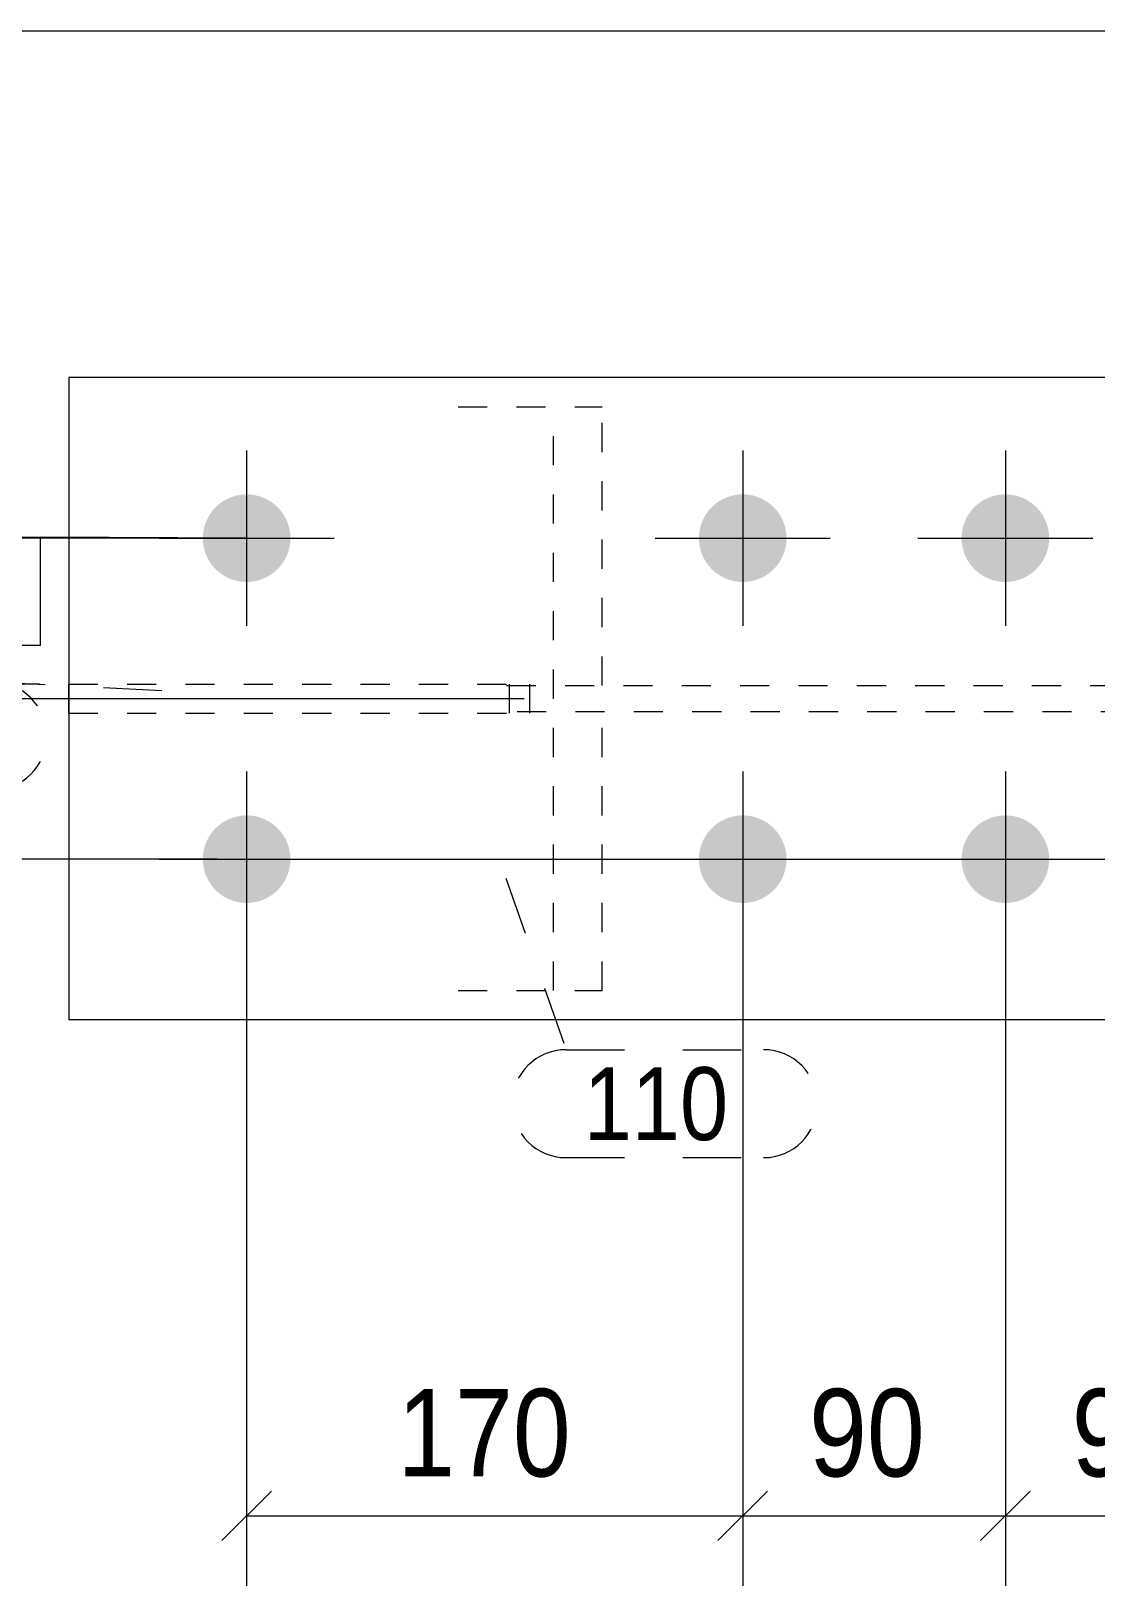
# Model space of a CAD drawing. Header units: millimetres. Extents: x 2 to 579, y 1 to 825.
# Drawn here: x 171 to 207.4, y 771.7 to 825 of the extents above; entities that cross this region are included whole.
import ezdxf

# ---------------------------------------------------------------- set-up
doc = ezdxf.new("R2010")
doc.units = ezdxf.units.MM
for name, pattern in [('XKITLINE00', [0]), ('XKITLINE01', [4, 1, -1, 1, -1]), ('XKITLINE02', [4, 2, -2]), ('XKITLINE03', [6, 3, -1, 1, -1])]:
    doc.linetypes.add(name, pattern=pattern)
for name, color, linetype, lineweight in [('Bolt', 3, 'Continuous', 0), ('BoltMark', 7, 'Continuous', 0), ('Dimensions', 7, 'Continuous', 0), ('DrawingSheet', 5, 'Continuous', 0), ('Part', 2, 'Continuous', 0), ('PartMark', 7, 'Continuous', 0)]:
    doc.layers.add(name, color=color, linetype=linetype, lineweight=lineweight)
doc.styles.add('ARIAL', font='ARIAL.TTF')
doc.styles.add('ARIAL_NARROW', font='ARIALN.TTF')

# ---------------------------------------------------------------- blocks, each defined once
blk = doc.blocks.new('*A88')
at = {"layer": 'Bolt'}
for points in [[(178.372, 809.125), (178.409, 809.124), (178.446, 809.122), (178.483, 809.118), (178.519, 809.114), (178.556, 809.109), (178.592, 809.104), (178.628, 809.097), (178.664, 809.089), (178.7, 809.081), (178.736, 809.071), (178.771, 809.061), (178.806, 809.05), (178.841, 809.038), (178.875, 809.025), (178.91, 809.012), (178.943, 808.997), (178.977, 808.982), (179.01, 808.966), (179.043, 808.949), (179.075, 808.931), (179.107, 808.912), (179.138, 808.893), (179.169, 808.873), (179.199, 808.852), (179.229, 808.831), (179.258, 808.808), (179.287, 808.785), (179.315, 808.762), (179.343, 808.737), (179.37, 808.712), (179.396, 808.686), (179.422, 808.66), (179.447, 808.633), (179.471, 808.605), (179.495, 808.577), (179.518, 808.549), (179.54, 808.519), (179.562, 808.489), (179.583, 808.459), (179.603, 808.428), (179.622, 808.397), (179.641, 808.365), (179.658, 808.333), (179.675, 808.3), (179.692, 808.267), (179.707, 808.234), (179.721, 808.2), (179.735, 808.166), (179.748, 808.131), (179.76, 808.096), (179.771, 808.061), (179.781, 808.026), (179.791, 807.99), (179.799, 807.954), (179.807, 807.918), (179.813, 807.882), (179.819, 807.846), (179.824, 807.809), (179.828, 807.773), (179.831, 807.736), (179.834, 807.699), (179.835, 807.663), (179.836, 807.626), (179.835, 807.589), (179.834, 807.552), (179.831, 807.515), (179.828, 807.479), (179.824, 807.442), (179.819, 807.406), (179.813, 807.369), (179.807, 807.333), (179.799, 807.297), (179.791, 807.261), (179.781, 807.226), (179.771, 807.19), (179.76, 807.155), (179.748, 807.12), (179.735, 807.086), (179.721, 807.052), (179.707, 807.018), (179.692, 806.984), (179.675, 806.951), (179.658, 806.919), (179.641, 806.886), (179.622, 806.855), (179.603, 806.823), (179.583, 806.792), (179.562, 806.762), (179.54, 806.732), (179.518, 806.703), (179.495, 806.674), (179.471, 806.646), (179.447, 806.618), (179.422, 806.591), (179.396, 806.565), (179.37, 806.539), (179.343, 806.514), (179.315, 806.49), (179.287, 806.466), (179.258, 806.443), (179.229, 806.421), (179.199, 806.399), (179.169, 806.379), (179.138, 806.358), (179.107, 806.339), (179.075, 806.321), (179.043, 806.303), (179.01, 806.286), (178.977, 806.27), (178.943, 806.254), (178.91, 806.24), (178.875, 806.226), (178.841, 806.213), (178.806, 806.201), (178.771, 806.19), (178.736, 806.18), (178.7, 806.171), (178.664, 806.162), (178.628, 806.155), (178.592, 806.148), (178.556, 806.142), (178.519, 806.137), (178.483, 806.133), (178.446, 806.13), (178.409, 806.128), (178.372, 806.126), (178.336, 806.126), (178.299, 806.126), (178.262, 806.128), (178.225, 806.13), (178.189, 806.133), (178.152, 806.137), (178.115, 806.142), (178.079, 806.148), (178.043, 806.155), (178.007, 806.162), (177.971, 806.171), (177.935, 806.18), (177.9, 806.19), (177.865, 806.201), (177.83, 806.213), (177.796, 806.226), (177.762, 806.24), (177.728, 806.254), (177.694, 806.27), (177.661, 806.286), (177.628, 806.303), (177.596, 806.321), (177.564, 806.339), (177.533, 806.358), (177.502, 806.379), (177.472, 806.399), (177.442, 806.421), (177.413, 806.443), (177.384, 806.466), (177.356, 806.49), (177.328, 806.514), (177.301, 806.539), (177.275, 806.565), (177.249, 806.591), (177.224, 806.618), (177.2, 806.646), (177.176, 806.674), (177.153, 806.703), (177.131, 806.732), (177.109, 806.762), (177.088, 806.792), (177.068, 806.823), (177.049, 806.855), (177.03, 806.886), (177.013, 806.919), (176.996, 806.951), (176.98, 806.984), (176.964, 807.018), (176.95, 807.052), (176.936, 807.086), (176.923, 807.12), (176.911, 807.155), (176.9, 807.19), (176.89, 807.226), (176.88, 807.261), (176.872, 807.297), (176.864, 807.333), (176.858, 807.369), (176.852, 807.406), (176.847, 807.442), (176.843, 807.479), (176.84, 807.515), (176.837, 807.552), (176.836, 807.589), (176.836, 807.626), (176.836, 807.663), (176.837, 807.699), (176.84, 807.736), (176.843, 807.773), (176.847, 807.809), (176.852, 807.846), (176.858, 807.882), (176.864, 807.918), (176.872, 807.954), (176.88, 807.99), (176.89, 808.026), (176.9, 808.061), (176.911, 808.096), (176.923, 808.131), (176.936, 808.166), (176.95, 808.2), (176.964, 808.234), (176.98, 808.267), (176.996, 808.3), (177.013, 808.333), (177.03, 808.365), (177.049, 808.397), (177.068, 808.428), (177.088, 808.459), (177.109, 808.489), (177.131, 808.519), (177.153, 808.549), (177.176, 808.577), (177.2, 808.605), (177.224, 808.633), (177.249, 808.66), (177.275, 808.686), (177.301, 808.712), (177.328, 808.737), (177.356, 808.762), (177.384, 808.785), (177.413, 808.808), (177.442, 808.831), (177.472, 808.852), (177.502, 808.873), (177.533, 808.893), (177.564, 808.912), (177.596, 808.931), (177.628, 808.949), (177.661, 808.966), (177.694, 808.982), (177.728, 808.997), (177.762, 809.012), (177.796, 809.025), (177.83, 809.038), (177.865, 809.05), (177.9, 809.061), (177.935, 809.071), (177.971, 809.081), (178.007, 809.089), (178.043, 809.097), (178.079, 809.104), (178.115, 809.109), (178.152, 809.114), (178.189, 809.118), (178.225, 809.122), (178.262, 809.124), (178.299, 809.125), (178.336, 809.126)], [(195.372, 809.125), (195.409, 809.124), (195.446, 809.122), (195.483, 809.118), (195.519, 809.114), (195.556, 809.109), (195.592, 809.104), (195.628, 809.097), (195.664, 809.089), (195.7, 809.081), (195.736, 809.071), (195.771, 809.061), (195.806, 809.05), (195.841, 809.038), (195.875, 809.025), (195.91, 809.012), (195.943, 808.997), (195.977, 808.982), (196.01, 808.966), (196.043, 808.949), (196.075, 808.931), (196.107, 808.912), (196.138, 808.893), (196.169, 808.873), (196.199, 808.852), (196.229, 808.831), (196.258, 808.808), (196.287, 808.785), (196.315, 808.762), (196.343, 808.737), (196.37, 808.712), (196.396, 808.686), (196.422, 808.66), (196.447, 808.633), (196.471, 808.605), (196.495, 808.577), (196.518, 808.549), (196.54, 808.519), (196.562, 808.489), (196.583, 808.459), (196.603, 808.428), (196.622, 808.397), (196.641, 808.365), (196.658, 808.333), (196.675, 808.3), (196.692, 808.267), (196.707, 808.234), (196.721, 808.2), (196.735, 808.166), (196.748, 808.131), (196.76, 808.096), (196.771, 808.061), (196.781, 808.026), (196.791, 807.99), (196.799, 807.954), (196.807, 807.918), (196.813, 807.882), (196.819, 807.846), (196.824, 807.809), (196.828, 807.773), (196.831, 807.736), (196.834, 807.699), (196.835, 807.663), (196.836, 807.626), (196.835, 807.589), (196.834, 807.552), (196.831, 807.515), (196.828, 807.479), (196.824, 807.442), (196.819, 807.406), (196.813, 807.369), (196.807, 807.333), (196.799, 807.297), (196.791, 807.261), (196.781, 807.226), (196.771, 807.19), (196.76, 807.155), (196.748, 807.12), (196.735, 807.086), (196.721, 807.052), (196.707, 807.018), (196.692, 806.984), (196.675, 806.951), (196.658, 806.919), (196.641, 806.886), (196.622, 806.855), (196.603, 806.823), (196.583, 806.792), (196.562, 806.762), (196.54, 806.732), (196.518, 806.703), (196.495, 806.674), (196.471, 806.646), (196.447, 806.618), (196.422, 806.591), (196.396, 806.565), (196.37, 806.539), (196.343, 806.514), (196.315, 806.49), (196.287, 806.466), (196.258, 806.443), (196.229, 806.421), (196.199, 806.399), (196.169, 806.379), (196.138, 806.358), (196.107, 806.339), (196.075, 806.321), (196.043, 806.303), (196.01, 806.286), (195.977, 806.27), (195.943, 806.254), (195.91, 806.24), (195.875, 806.226), (195.841, 806.213), (195.806, 806.201), (195.771, 806.19), (195.736, 806.18), (195.7, 806.171), (195.664, 806.162), (195.628, 806.155), (195.592, 806.148), (195.556, 806.142), (195.519, 806.137), (195.483, 806.133), (195.446, 806.13), (195.409, 806.128), (195.372, 806.126), (195.336, 806.126), (195.299, 806.126), (195.262, 806.128), (195.225, 806.13), (195.189, 806.133), (195.152, 806.137), (195.115, 806.142), (195.079, 806.148), (195.043, 806.155), (195.007, 806.162), (194.971, 806.171), (194.935, 806.18), (194.9, 806.19), (194.865, 806.201), (194.83, 806.213), (194.796, 806.226), (194.762, 806.24), (194.728, 806.254), (194.694, 806.27), (194.661, 806.286), (194.628, 806.303), (194.596, 806.321), (194.564, 806.339), (194.533, 806.358), (194.502, 806.379), (194.472, 806.399), (194.442, 806.421), (194.413, 806.443), (194.384, 806.466), (194.356, 806.49), (194.328, 806.514), (194.301, 806.539), (194.275, 806.565), (194.249, 806.591), (194.224, 806.618), (194.2, 806.646), (194.176, 806.674), (194.153, 806.703), (194.131, 806.732), (194.109, 806.762), (194.088, 806.792), (194.068, 806.823), (194.049, 806.855), (194.03, 806.886), (194.013, 806.919), (193.996, 806.951), (193.98, 806.984), (193.964, 807.018), (193.95, 807.052), (193.936, 807.086), (193.923, 807.12), (193.911, 807.155), (193.9, 807.19), (193.89, 807.226), (193.88, 807.261), (193.872, 807.297), (193.864, 807.333), (193.858, 807.369), (193.852, 807.406), (193.847, 807.442), (193.843, 807.479), (193.84, 807.515), (193.837, 807.552), (193.836, 807.589), (193.836, 807.626), (193.836, 807.663), (193.837, 807.699), (193.84, 807.736), (193.843, 807.773), (193.847, 807.809), (193.852, 807.846), (193.858, 807.882), (193.864, 807.918), (193.872, 807.954), (193.88, 807.99), (193.89, 808.026), (193.9, 808.061), (193.911, 808.096), (193.923, 808.131), (193.936, 808.166), (193.95, 808.2), (193.964, 808.234), (193.98, 808.267), (193.996, 808.3), (194.013, 808.333), (194.03, 808.365), (194.049, 808.397), (194.068, 808.428), (194.088, 808.459), (194.109, 808.489), (194.131, 808.519), (194.153, 808.549), (194.176, 808.577), (194.2, 808.605), (194.224, 808.633), (194.249, 808.66), (194.275, 808.686), (194.301, 808.712), (194.328, 808.737), (194.356, 808.762), (194.384, 808.785), (194.413, 808.808), (194.442, 808.831), (194.472, 808.852), (194.502, 808.873), (194.533, 808.893), (194.564, 808.912), (194.596, 808.931), (194.628, 808.949), (194.661, 808.966), (194.694, 808.982), (194.728, 808.997), (194.762, 809.012), (194.796, 809.025), (194.83, 809.038), (194.865, 809.05), (194.9, 809.061), (194.935, 809.071), (194.971, 809.081), (195.007, 809.089), (195.043, 809.097), (195.079, 809.104), (195.115, 809.109), (195.152, 809.114), (195.189, 809.118), (195.225, 809.122), (195.262, 809.124), (195.299, 809.125), (195.336, 809.126)], [(204.372, 809.125), (204.409, 809.124), (204.446, 809.122), (204.483, 809.118), (204.519, 809.114), (204.556, 809.109), (204.592, 809.104), (204.628, 809.097), (204.664, 809.089), (204.7, 809.081), (204.736, 809.071), (204.771, 809.061), (204.806, 809.05), (204.841, 809.038), (204.875, 809.025), (204.91, 809.012), (204.943, 808.997), (204.977, 808.982), (205.01, 808.966), (205.043, 808.949), (205.075, 808.931), (205.107, 808.912), (205.138, 808.893), (205.169, 808.873), (205.199, 808.852), (205.229, 808.831), (205.258, 808.808), (205.287, 808.785), (205.315, 808.762), (205.343, 808.737), (205.37, 808.712), (205.396, 808.686), (205.422, 808.66), (205.447, 808.633), (205.471, 808.605), (205.495, 808.577), (205.518, 808.549), (205.54, 808.519), (205.562, 808.489), (205.583, 808.459), (205.603, 808.428), (205.622, 808.397), (205.641, 808.365), (205.658, 808.333), (205.675, 808.3), (205.692, 808.267), (205.707, 808.234), (205.721, 808.2), (205.735, 808.166), (205.748, 808.131), (205.76, 808.096), (205.771, 808.061), (205.781, 808.026), (205.791, 807.99), (205.799, 807.954), (205.807, 807.918), (205.813, 807.882), (205.819, 807.846), (205.824, 807.809), (205.828, 807.773), (205.831, 807.736), (205.834, 807.699), (205.835, 807.663), (205.836, 807.626), (205.835, 807.589), (205.834, 807.552), (205.831, 807.515), (205.828, 807.479), (205.824, 807.442), (205.819, 807.406), (205.813, 807.369), (205.807, 807.333), (205.799, 807.297), (205.791, 807.261), (205.781, 807.226), (205.771, 807.19), (205.76, 807.155), (205.748, 807.12), (205.735, 807.086), (205.721, 807.052), (205.707, 807.018), (205.692, 806.984), (205.675, 806.951), (205.658, 806.919), (205.641, 806.886), (205.622, 806.855), (205.603, 806.823), (205.583, 806.792), (205.562, 806.762), (205.54, 806.732), (205.518, 806.703), (205.495, 806.674), (205.471, 806.646), (205.447, 806.618), (205.422, 806.591), (205.396, 806.565), (205.37, 806.539), (205.343, 806.514), (205.315, 806.49), (205.287, 806.466), (205.258, 806.443), (205.229, 806.421), (205.199, 806.399), (205.169, 806.379), (205.138, 806.358), (205.107, 806.339), (205.075, 806.321), (205.043, 806.303), (205.01, 806.286), (204.977, 806.27), (204.943, 806.254), (204.91, 806.24), (204.875, 806.226), (204.841, 806.213), (204.806, 806.201), (204.771, 806.19), (204.736, 806.18), (204.7, 806.171), (204.664, 806.162), (204.628, 806.155), (204.592, 806.148), (204.556, 806.142), (204.519, 806.137), (204.483, 806.133), (204.446, 806.13), (204.409, 806.128), (204.372, 806.126), (204.336, 806.126), (204.299, 806.126), (204.262, 806.128), (204.225, 806.13), (204.189, 806.133), (204.152, 806.137), (204.115, 806.142), (204.079, 806.148), (204.043, 806.155), (204.007, 806.162), (203.971, 806.171), (203.935, 806.18), (203.9, 806.19), (203.865, 806.201), (203.83, 806.213), (203.796, 806.226), (203.762, 806.24), (203.728, 806.254), (203.694, 806.27), (203.661, 806.286), (203.628, 806.303), (203.596, 806.321), (203.564, 806.339), (203.533, 806.358), (203.502, 806.379), (203.472, 806.399), (203.442, 806.421), (203.413, 806.443), (203.384, 806.466), (203.356, 806.49), (203.328, 806.514), (203.301, 806.539), (203.275, 806.565), (203.249, 806.591), (203.224, 806.618), (203.2, 806.646), (203.176, 806.674), (203.153, 806.703), (203.131, 806.732), (203.109, 806.762), (203.088, 806.792), (203.068, 806.823), (203.049, 806.855), (203.03, 806.886), (203.013, 806.919), (202.996, 806.951), (202.98, 806.984), (202.964, 807.018), (202.95, 807.052), (202.936, 807.086), (202.923, 807.12), (202.911, 807.155), (202.9, 807.19), (202.89, 807.226), (202.88, 807.261), (202.872, 807.297), (202.864, 807.333), (202.858, 807.369), (202.852, 807.406), (202.847, 807.442), (202.843, 807.479), (202.84, 807.515), (202.837, 807.552), (202.836, 807.589), (202.836, 807.626), (202.836, 807.663), (202.837, 807.699), (202.84, 807.736), (202.843, 807.773), (202.847, 807.809), (202.852, 807.846), (202.858, 807.882), (202.864, 807.918), (202.872, 807.954), (202.88, 807.99), (202.89, 808.026), (202.9, 808.061), (202.911, 808.096), (202.923, 808.131), (202.936, 808.166), (202.95, 808.2), (202.964, 808.234), (202.98, 808.267), (202.996, 808.3), (203.013, 808.333), (203.03, 808.365), (203.049, 808.397), (203.068, 808.428), (203.088, 808.459), (203.109, 808.489), (203.131, 808.519), (203.153, 808.549), (203.176, 808.577), (203.2, 808.605), (203.224, 808.633), (203.249, 808.66), (203.275, 808.686), (203.301, 808.712), (203.328, 808.737), (203.356, 808.762), (203.384, 808.785), (203.413, 808.808), (203.442, 808.831), (203.472, 808.852), (203.502, 808.873), (203.533, 808.893), (203.564, 808.912), (203.596, 808.931), (203.628, 808.949), (203.661, 808.966), (203.694, 808.982), (203.728, 808.997), (203.762, 809.012), (203.796, 809.025), (203.83, 809.038), (203.865, 809.05), (203.9, 809.061), (203.935, 809.071), (203.971, 809.081), (204.007, 809.089), (204.043, 809.097), (204.079, 809.104), (204.115, 809.109), (204.152, 809.114), (204.189, 809.118), (204.225, 809.122), (204.262, 809.124), (204.299, 809.125), (204.336, 809.126)], [(178.372, 798.125), (178.409, 798.124), (178.446, 798.122), (178.483, 798.118), (178.519, 798.114), (178.556, 798.109), (178.592, 798.104), (178.628, 798.097), (178.664, 798.089), (178.7, 798.081), (178.736, 798.071), (178.771, 798.061), (178.806, 798.05), (178.841, 798.038), (178.875, 798.025), (178.91, 798.012), (178.943, 797.997), (178.977, 797.982), (179.01, 797.966), (179.043, 797.949), (179.075, 797.931), (179.107, 797.912), (179.138, 797.893), (179.169, 797.873), (179.199, 797.852), (179.229, 797.831), (179.258, 797.808), (179.287, 797.785), (179.315, 797.762), (179.343, 797.737), (179.37, 797.712), (179.396, 797.686), (179.422, 797.66), (179.447, 797.633), (179.471, 797.605), (179.495, 797.577), (179.518, 797.549), (179.54, 797.519), (179.562, 797.489), (179.583, 797.459), (179.603, 797.428), (179.622, 797.397), (179.641, 797.365), (179.658, 797.333), (179.675, 797.3), (179.692, 797.267), (179.707, 797.234), (179.721, 797.2), (179.735, 797.166), (179.748, 797.131), (179.76, 797.096), (179.771, 797.061), (179.781, 797.026), (179.791, 796.99), (179.799, 796.954), (179.807, 796.918), (179.813, 796.882), (179.819, 796.846), (179.824, 796.809), (179.828, 796.773), (179.831, 796.736), (179.834, 796.699), (179.835, 796.663), (179.836, 796.626), (179.835, 796.589), (179.834, 796.552), (179.831, 796.515), (179.828, 796.479), (179.824, 796.442), (179.819, 796.406), (179.813, 796.369), (179.807, 796.333), (179.799, 796.297), (179.791, 796.261), (179.781, 796.226), (179.771, 796.19), (179.76, 796.155), (179.748, 796.12), (179.735, 796.086), (179.721, 796.052), (179.707, 796.018), (179.692, 795.984), (179.675, 795.951), (179.658, 795.919), (179.641, 795.886), (179.622, 795.855), (179.603, 795.823), (179.583, 795.792), (179.562, 795.762), (179.54, 795.732), (179.518, 795.703), (179.495, 795.674), (179.471, 795.646), (179.447, 795.618), (179.422, 795.591), (179.396, 795.565), (179.37, 795.539), (179.343, 795.514), (179.315, 795.49), (179.287, 795.466), (179.258, 795.443), (179.229, 795.421), (179.199, 795.399), (179.169, 795.379), (179.138, 795.358), (179.107, 795.339), (179.075, 795.321), (179.043, 795.303), (179.01, 795.286), (178.977, 795.27), (178.943, 795.254), (178.91, 795.24), (178.875, 795.226), (178.841, 795.213), (178.806, 795.201), (178.771, 795.19), (178.736, 795.18), (178.7, 795.171), (178.664, 795.162), (178.628, 795.155), (178.592, 795.148), (178.556, 795.142), (178.519, 795.137), (178.483, 795.133), (178.446, 795.13), (178.409, 795.128), (178.372, 795.126), (178.336, 795.126), (178.299, 795.126), (178.262, 795.128), (178.225, 795.13), (178.189, 795.133), (178.152, 795.137), (178.115, 795.142), (178.079, 795.148), (178.043, 795.155), (178.007, 795.162), (177.971, 795.171), (177.935, 795.18), (177.9, 795.19), (177.865, 795.201), (177.83, 795.213), (177.796, 795.226), (177.762, 795.24), (177.728, 795.254), (177.694, 795.27), (177.661, 795.286), (177.628, 795.303), (177.596, 795.321), (177.564, 795.339), (177.533, 795.358), (177.502, 795.379), (177.472, 795.399), (177.442, 795.421), (177.413, 795.443), (177.384, 795.466), (177.356, 795.49), (177.328, 795.514), (177.301, 795.539), (177.275, 795.565), (177.249, 795.591), (177.224, 795.618), (177.2, 795.646), (177.176, 795.674), (177.153, 795.703), (177.131, 795.732), (177.109, 795.762), (177.088, 795.792), (177.068, 795.823), (177.049, 795.855), (177.03, 795.886), (177.013, 795.919), (176.996, 795.951), (176.98, 795.984), (176.964, 796.018), (176.95, 796.052), (176.936, 796.086), (176.923, 796.12), (176.911, 796.155), (176.9, 796.19), (176.89, 796.226), (176.88, 796.261), (176.872, 796.297), (176.864, 796.333), (176.858, 796.369), (176.852, 796.406), (176.847, 796.442), (176.843, 796.479), (176.84, 796.515), (176.837, 796.552), (176.836, 796.589), (176.836, 796.626), (176.836, 796.663), (176.837, 796.699), (176.84, 796.736), (176.843, 796.773), (176.847, 796.809), (176.852, 796.846), (176.858, 796.882), (176.864, 796.918), (176.872, 796.954), (176.88, 796.99), (176.89, 797.026), (176.9, 797.061), (176.911, 797.096), (176.923, 797.131), (176.936, 797.166), (176.95, 797.2), (176.964, 797.234), (176.98, 797.267), (176.996, 797.3), (177.013, 797.333), (177.03, 797.365), (177.049, 797.397), (177.068, 797.428), (177.088, 797.459), (177.109, 797.489), (177.131, 797.519), (177.153, 797.549), (177.176, 797.577), (177.2, 797.605), (177.224, 797.633), (177.249, 797.66), (177.275, 797.686), (177.301, 797.712), (177.328, 797.737), (177.356, 797.762), (177.384, 797.785), (177.413, 797.808), (177.442, 797.831), (177.472, 797.852), (177.502, 797.873), (177.533, 797.893), (177.564, 797.912), (177.596, 797.931), (177.628, 797.949), (177.661, 797.966), (177.694, 797.982), (177.728, 797.997), (177.762, 798.012), (177.796, 798.025), (177.83, 798.038), (177.865, 798.05), (177.9, 798.061), (177.935, 798.071), (177.971, 798.081), (178.007, 798.089), (178.043, 798.097), (178.079, 798.104), (178.115, 798.109), (178.152, 798.114), (178.189, 798.118), (178.225, 798.122), (178.262, 798.124), (178.299, 798.125), (178.336, 798.126)], [(195.372, 798.125), (195.409, 798.124), (195.446, 798.122), (195.483, 798.118), (195.519, 798.114), (195.556, 798.109), (195.592, 798.104), (195.628, 798.097), (195.664, 798.089), (195.7, 798.081), (195.736, 798.071), (195.771, 798.061), (195.806, 798.05), (195.841, 798.038), (195.875, 798.025), (195.91, 798.012), (195.943, 797.997), (195.977, 797.982), (196.01, 797.966), (196.043, 797.949), (196.075, 797.931), (196.107, 797.912), (196.138, 797.893), (196.169, 797.873), (196.199, 797.852), (196.229, 797.831), (196.258, 797.808), (196.287, 797.785), (196.315, 797.762), (196.343, 797.737), (196.37, 797.712), (196.396, 797.686), (196.422, 797.66), (196.447, 797.633), (196.471, 797.605), (196.495, 797.577), (196.518, 797.549), (196.54, 797.519), (196.562, 797.489), (196.583, 797.459), (196.603, 797.428), (196.622, 797.397), (196.641, 797.365), (196.658, 797.333), (196.675, 797.3), (196.692, 797.267), (196.707, 797.234), (196.721, 797.2), (196.735, 797.166), (196.748, 797.131), (196.76, 797.096), (196.771, 797.061), (196.781, 797.026), (196.791, 796.99), (196.799, 796.954), (196.807, 796.918), (196.813, 796.882), (196.819, 796.846), (196.824, 796.809), (196.828, 796.773), (196.831, 796.736), (196.834, 796.699), (196.835, 796.663), (196.836, 796.626), (196.835, 796.589), (196.834, 796.552), (196.831, 796.515), (196.828, 796.479), (196.824, 796.442), (196.819, 796.406), (196.813, 796.369), (196.807, 796.333), (196.799, 796.297), (196.791, 796.261), (196.781, 796.226), (196.771, 796.19), (196.76, 796.155), (196.748, 796.12), (196.735, 796.086), (196.721, 796.052), (196.707, 796.018), (196.692, 795.984), (196.675, 795.951), (196.658, 795.919), (196.641, 795.886), (196.622, 795.855), (196.603, 795.823), (196.583, 795.792), (196.562, 795.762), (196.54, 795.732), (196.518, 795.703), (196.495, 795.674), (196.471, 795.646), (196.447, 795.618), (196.422, 795.591), (196.396, 795.565), (196.37, 795.539), (196.343, 795.514), (196.315, 795.49), (196.287, 795.466), (196.258, 795.443), (196.229, 795.421), (196.199, 795.399), (196.169, 795.379), (196.138, 795.358), (196.107, 795.339), (196.075, 795.321), (196.043, 795.303), (196.01, 795.286), (195.977, 795.27), (195.943, 795.254), (195.91, 795.24), (195.875, 795.226), (195.841, 795.213), (195.806, 795.201), (195.771, 795.19), (195.736, 795.18), (195.7, 795.171), (195.664, 795.162), (195.628, 795.155), (195.592, 795.148), (195.556, 795.142), (195.519, 795.137), (195.483, 795.133), (195.446, 795.13), (195.409, 795.128), (195.372, 795.126), (195.336, 795.126), (195.299, 795.126), (195.262, 795.128), (195.225, 795.13), (195.189, 795.133), (195.152, 795.137), (195.115, 795.142), (195.079, 795.148), (195.043, 795.155), (195.007, 795.162), (194.971, 795.171), (194.935, 795.18), (194.9, 795.19), (194.865, 795.201), (194.83, 795.213), (194.796, 795.226), (194.762, 795.24), (194.728, 795.254), (194.694, 795.27), (194.661, 795.286), (194.628, 795.303), (194.596, 795.321), (194.564, 795.339), (194.533, 795.358), (194.502, 795.379), (194.472, 795.399), (194.442, 795.421), (194.413, 795.443), (194.384, 795.466), (194.356, 795.49), (194.328, 795.514), (194.301, 795.539), (194.275, 795.565), (194.249, 795.591), (194.224, 795.618), (194.2, 795.646), (194.176, 795.674), (194.153, 795.703), (194.131, 795.732), (194.109, 795.762), (194.088, 795.792), (194.068, 795.823), (194.049, 795.855), (194.03, 795.886), (194.013, 795.919), (193.996, 795.951), (193.98, 795.984), (193.964, 796.018), (193.95, 796.052), (193.936, 796.086), (193.923, 796.12), (193.911, 796.155), (193.9, 796.19), (193.89, 796.226), (193.88, 796.261), (193.872, 796.297), (193.864, 796.333), (193.858, 796.369), (193.852, 796.406), (193.847, 796.442), (193.843, 796.479), (193.84, 796.515), (193.837, 796.552), (193.836, 796.589), (193.836, 796.626), (193.836, 796.663), (193.837, 796.699), (193.84, 796.736), (193.843, 796.773), (193.847, 796.809), (193.852, 796.846), (193.858, 796.882), (193.864, 796.918), (193.872, 796.954), (193.88, 796.99), (193.89, 797.026), (193.9, 797.061), (193.911, 797.096), (193.923, 797.131), (193.936, 797.166), (193.95, 797.2), (193.964, 797.234), (193.98, 797.267), (193.996, 797.3), (194.013, 797.333), (194.03, 797.365), (194.049, 797.397), (194.068, 797.428), (194.088, 797.459), (194.109, 797.489), (194.131, 797.519), (194.153, 797.549), (194.176, 797.577), (194.2, 797.605), (194.224, 797.633), (194.249, 797.66), (194.275, 797.686), (194.301, 797.712), (194.328, 797.737), (194.356, 797.762), (194.384, 797.785), (194.413, 797.808), (194.442, 797.831), (194.472, 797.852), (194.502, 797.873), (194.533, 797.893), (194.564, 797.912), (194.596, 797.931), (194.628, 797.949), (194.661, 797.966), (194.694, 797.982), (194.728, 797.997), (194.762, 798.012), (194.796, 798.025), (194.83, 798.038), (194.865, 798.05), (194.9, 798.061), (194.935, 798.071), (194.971, 798.081), (195.007, 798.089), (195.043, 798.097), (195.079, 798.104), (195.115, 798.109), (195.152, 798.114), (195.189, 798.118), (195.225, 798.122), (195.262, 798.124), (195.299, 798.125), (195.336, 798.126)], [(204.372, 798.125), (204.409, 798.124), (204.446, 798.122), (204.483, 798.118), (204.519, 798.114), (204.556, 798.109), (204.592, 798.104), (204.628, 798.097), (204.664, 798.089), (204.7, 798.081), (204.736, 798.071), (204.771, 798.061), (204.806, 798.05), (204.841, 798.038), (204.875, 798.025), (204.91, 798.012), (204.943, 797.997), (204.977, 797.982), (205.01, 797.966), (205.043, 797.949), (205.075, 797.931), (205.107, 797.912), (205.138, 797.893), (205.169, 797.873), (205.199, 797.852), (205.229, 797.831), (205.258, 797.808), (205.287, 797.785), (205.315, 797.762), (205.343, 797.737), (205.37, 797.712), (205.396, 797.686), (205.422, 797.66), (205.447, 797.633), (205.471, 797.605), (205.495, 797.577), (205.518, 797.549), (205.54, 797.519), (205.562, 797.489), (205.583, 797.459), (205.603, 797.428), (205.622, 797.397), (205.641, 797.365), (205.658, 797.333), (205.675, 797.3), (205.692, 797.267), (205.707, 797.234), (205.721, 797.2), (205.735, 797.166), (205.748, 797.131), (205.76, 797.096), (205.771, 797.061), (205.781, 797.026), (205.791, 796.99), (205.799, 796.954), (205.807, 796.918), (205.813, 796.882), (205.819, 796.846), (205.824, 796.809), (205.828, 796.773), (205.831, 796.736), (205.834, 796.699), (205.835, 796.663), (205.836, 796.626), (205.835, 796.589), (205.834, 796.552), (205.831, 796.515), (205.828, 796.479), (205.824, 796.442), (205.819, 796.406), (205.813, 796.369), (205.807, 796.333), (205.799, 796.297), (205.791, 796.261), (205.781, 796.226), (205.771, 796.19), (205.76, 796.155), (205.748, 796.12), (205.735, 796.086), (205.721, 796.052), (205.707, 796.018), (205.692, 795.984), (205.675, 795.951), (205.658, 795.919), (205.641, 795.886), (205.622, 795.855), (205.603, 795.823), (205.583, 795.792), (205.562, 795.762), (205.54, 795.732), (205.518, 795.703), (205.495, 795.674), (205.471, 795.646), (205.447, 795.618), (205.422, 795.591), (205.396, 795.565), (205.37, 795.539), (205.343, 795.514), (205.315, 795.49), (205.287, 795.466), (205.258, 795.443), (205.229, 795.421), (205.199, 795.399), (205.169, 795.379), (205.138, 795.358), (205.107, 795.339), (205.075, 795.321), (205.043, 795.303), (205.01, 795.286), (204.977, 795.27), (204.943, 795.254), (204.91, 795.24), (204.875, 795.226), (204.841, 795.213), (204.806, 795.201), (204.771, 795.19), (204.736, 795.18), (204.7, 795.171), (204.664, 795.162), (204.628, 795.155), (204.592, 795.148), (204.556, 795.142), (204.519, 795.137), (204.483, 795.133), (204.446, 795.13), (204.409, 795.128), (204.372, 795.126), (204.336, 795.126), (204.299, 795.126), (204.262, 795.128), (204.225, 795.13), (204.189, 795.133), (204.152, 795.137), (204.115, 795.142), (204.079, 795.148), (204.043, 795.155), (204.007, 795.162), (203.971, 795.171), (203.935, 795.18), (203.9, 795.19), (203.865, 795.201), (203.83, 795.213), (203.796, 795.226), (203.762, 795.24), (203.728, 795.254), (203.694, 795.27), (203.661, 795.286), (203.628, 795.303), (203.596, 795.321), (203.564, 795.339), (203.533, 795.358), (203.502, 795.379), (203.472, 795.399), (203.442, 795.421), (203.413, 795.443), (203.384, 795.466), (203.356, 795.49), (203.328, 795.514), (203.301, 795.539), (203.275, 795.565), (203.249, 795.591), (203.224, 795.618), (203.2, 795.646), (203.176, 795.674), (203.153, 795.703), (203.131, 795.732), (203.109, 795.762), (203.088, 795.792), (203.068, 795.823), (203.049, 795.855), (203.03, 795.886), (203.013, 795.919), (202.996, 795.951), (202.98, 795.984), (202.964, 796.018), (202.95, 796.052), (202.936, 796.086), (202.923, 796.12), (202.911, 796.155), (202.9, 796.19), (202.89, 796.226), (202.88, 796.261), (202.872, 796.297), (202.864, 796.333), (202.858, 796.369), (202.852, 796.406), (202.847, 796.442), (202.843, 796.479), (202.84, 796.515), (202.837, 796.552), (202.836, 796.589), (202.836, 796.626), (202.836, 796.663), (202.837, 796.699), (202.84, 796.736), (202.843, 796.773), (202.847, 796.809), (202.852, 796.846), (202.858, 796.882), (202.864, 796.918), (202.872, 796.954), (202.88, 796.99), (202.89, 797.026), (202.9, 797.061), (202.911, 797.096), (202.923, 797.131), (202.936, 797.166), (202.95, 797.2), (202.964, 797.234), (202.98, 797.267), (202.996, 797.3), (203.013, 797.333), (203.03, 797.365), (203.049, 797.397), (203.068, 797.428), (203.088, 797.459), (203.109, 797.489), (203.131, 797.519), (203.153, 797.549), (203.176, 797.577), (203.2, 797.605), (203.224, 797.633), (203.249, 797.66), (203.275, 797.686), (203.301, 797.712), (203.328, 797.737), (203.356, 797.762), (203.384, 797.785), (203.413, 797.808), (203.442, 797.831), (203.472, 797.852), (203.502, 797.873), (203.533, 797.893), (203.564, 797.912), (203.596, 797.931), (203.628, 797.949), (203.661, 797.966), (203.694, 797.982), (203.728, 797.997), (203.762, 798.012), (203.796, 798.025), (203.83, 798.038), (203.865, 798.05), (203.9, 798.061), (203.935, 798.071), (203.971, 798.081), (204.007, 798.089), (204.043, 798.097), (204.079, 798.104), (204.115, 798.109), (204.152, 798.114), (204.189, 798.118), (204.225, 798.122), (204.262, 798.124), (204.299, 798.125), (204.336, 798.126)]]:
    blk.add_hatch(color=3, dxfattribs=at).paths.add_polyline_path(points, flags=17)
at = {"layer": 'Bolt', "color": 3, "linetype": 'XKITLINE00', "lineweight": 0}
for p, q in [((178.336, 810.626), (178.336, 804.626)), ((195.336, 810.626), (195.336, 804.626)), ((204.336, 810.626), (204.336, 804.626)), ((175.336, 807.626), (181.336, 807.626)), ((192.336, 807.626), (198.336, 807.626)), ((201.336, 807.626), (207.336, 807.626)), ((178.336, 799.626), (178.336, 793.626)), ((195.336, 799.626), (195.336, 793.626)), ((204.336, 799.626), (204.336, 793.626)), ((175.336, 796.626), (181.336, 796.626)), ((192.336, 796.626), (198.336, 796.626)), ((201.336, 796.626), (207.336, 796.626))]:
    blk.add_line(p, q, dxfattribs=at)
blk = doc.blocks.new('*A91')
at = {"layer": 'Part', "color": 2, "linetype": 'XKITLINE00', "lineweight": 0}
for p, q in [((305.241, 813.126), (172.239, 813.126)), ((172.239, 813.126), (172.239, 791.126)), ((305.241, 791.126), (172.239, 791.126))]:
    blk.add_line(p, q, dxfattribs=at)
blk = doc.blocks.new('*A93')
at = {"layer": 'Part', "color": 7, "linetype": 'XKITLINE01', "lineweight": 0}
for p, q in [((185.58, 812.126), (190.514, 812.126)), ((188.848, 792.126), (188.848, 812.126)), ((190.514, 802.576), (190.514, 812.126)), ((187.246, 802.576), (234.603, 802.576)), ((234.035, 801.676), (234.035, 802.576)), ((234.603, 802.576), (234.603, 801.676)), ((234.603, 801.676), (187.246, 801.676)), ((190.514, 792.126), (190.514, 801.676)), ((185.58, 792.126), (190.514, 792.126))]:
    blk.add_line(p, q, dxfattribs=at)
at = {"layer": 'Part', "color": 7, "linetype": 'XKITLINE03', "lineweight": 0}
blk.add_line((221.044, 802.126), (212.355, 802.126), dxfattribs=at)
blk = doc.blocks.new('*A94')
at = {"layer": 'Part', "color": 7, "linetype": 'XKITLINE01', "lineweight": 0}
for p, q in [((172.239, 802.626), (188.034, 802.626)), ((172.239, 801.626), (172.239, 802.626)), ((187.348, 801.626), (187.348, 802.626)), ((188.034, 802.626), (188.034, 801.626)), ((172.239, 801.626), (188.034, 801.626))]:
    blk.add_line(p, q, dxfattribs=at)
blk = doc.blocks.new('*A106')
at = {"layer": 'DrawingSheet', "color": 5, "linetype": 'XKITLINE00', "lineweight": 0}
blk.add_line((579, 825), (5, 825), dxfattribs=at)
blk = doc.blocks.new('*A225')
at = {"layer": 'Dimensions', "color": 7, "linetype": 'XKITLINE00', "lineweight": 0}
for p, q in [((143.316, 808.474), (145.013, 806.777)), ((177.336, 807.626), (141.315, 807.626)), ((144.165, 796.626), (144.165, 807.626)), ((143.316, 797.474), (145.013, 795.777)), ((177.336, 796.626), (141.315, 796.626))]:
    blk.add_line(p, q, dxfattribs=at)
at = {"layer": 'Dimensions', "color": 3}
for p in [(144.165, 807.626), (144.165, 796.626)]:
    blk.add_point(p, dxfattribs=at)
at = {"layer": 'Dimensions', "color": 3, "style": 'ARIAL', "width": 0.85}
blk.add_text('110', height=3, rotation=90.0002, dxfattribs=at).set_placement((142.815, 798.788))
blk = doc.blocks.new('*A228')
at = {"layer": 'Dimensions', "color": 7, "linetype": 'XKITLINE00', "lineweight": 0}
for p, q in [((155.316, 803.474), (157.013, 801.777)), ((155.316, 802.974), (157.013, 801.277)), ((171.239, 802.626), (153.315, 802.626)), ((156.165, 802.126), (156.165, 802.626)), ((187.848, 802.126), (153.315, 802.126))]:
    blk.add_line(p, q, dxfattribs=at)
at = {"layer": 'Dimensions', "color": 3}
for p in [(156.165, 802.626), (156.165, 802.126)]:
    blk.add_point(p, dxfattribs=at)
at = {"layer": 'Dimensions', "color": 3, "style": 'ARIAL', "width": 0.85}
blk.add_text('5', height=3, rotation=90.0002, dxfattribs=at).set_placement((154.815, 801.263))
blk = doc.blocks.new('*A229')
at = {"layer": 'Dimensions', "color": 7, "linetype": 'XKITLINE00', "lineweight": 0}
blk.add_line((179.336, 796.626), (334.565, 796.626), dxfattribs=at)
blk = doc.blocks.new('*A230')
at = {"layer": 'Dimensions', "color": 7, "linetype": 'XKITLINE00', "lineweight": 0}
for p, q in [((178.336, 795.626), (178.336, 771.726)), ((195.336, 795.626), (195.336, 771.726)), ((179.184, 774.974), (177.487, 773.277)), ((196.184, 774.974), (194.487, 773.277)), ((178.336, 774.126), (195.336, 774.126))]:
    blk.add_line(p, q, dxfattribs=at)
at = {"layer": 'Dimensions', "color": 3}
for p in [(178.336, 774.126), (195.336, 774.126)]:
    blk.add_point(p, dxfattribs=at)
at = {"layer": 'Dimensions', "color": 3, "style": 'ARIAL', "width": 0.85}
blk.add_text('170', height=3, dxfattribs=at).set_placement((183.498, 775.476))
blk = doc.blocks.new('*A231')
at = {"layer": 'Dimensions', "color": 7, "linetype": 'XKITLINE00', "lineweight": 0}
for p, q in [((195.336, 795.626), (195.336, 771.726)), ((204.336, 795.626), (204.336, 771.726)), ((196.184, 774.974), (194.487, 773.277)), ((205.184, 774.974), (203.487, 773.277)), ((195.336, 774.126), (204.336, 774.126))]:
    blk.add_line(p, q, dxfattribs=at)
at = {"layer": 'Dimensions', "color": 3}
for p in [(195.336, 774.126), (204.336, 774.126)]:
    blk.add_point(p, dxfattribs=at)
at = {"layer": 'Dimensions', "color": 3, "style": 'ARIAL', "width": 0.85}
blk.add_text('90', height=3, dxfattribs=at).set_placement((197.61, 775.476))
blk = doc.blocks.new('*A232')
at = {"layer": 'Dimensions', "color": 7, "linetype": 'XKITLINE00', "lineweight": 0}
for p, q in [((204.336, 795.626), (204.336, 771.726)), ((213.336, 795.626), (213.336, 771.726)), ((205.184, 774.974), (203.487, 773.277)), ((214.184, 774.974), (212.487, 773.277)), ((204.336, 774.126), (213.336, 774.126))]:
    blk.add_line(p, q, dxfattribs=at)
at = {"layer": 'Dimensions', "color": 3}
for p in [(204.336, 774.126), (213.336, 774.126)]:
    blk.add_point(p, dxfattribs=at)
at = {"layer": 'Dimensions', "color": 3, "style": 'ARIAL', "width": 0.85}
blk.add_text('90', height=3, dxfattribs=at).set_placement((206.61, 775.476))
blk = doc.blocks.new('*A239')
at = {"layer": 'BoltMark', "color": 7, "linetype": 'XKITLINE00', "lineweight": 0}
for p, q in [((160.061, 807.664), (171.27, 807.664)), ((160.061, 803.964), (160.061, 807.664)), ((171.27, 803.964), (171.27, 807.664)), ((178.336, 807.626), (171.27, 807.664)), ((160.061, 803.964), (171.27, 803.964))]:
    blk.add_line(p, q, dxfattribs=at)
at = {"layer": 'BoltMark', "color": 3, "style": 'ARIAL_NARROW', "width": 0.85}
for s, p in [('18', (160.661, 804.564)), ('?30', (166.11, 804.564)), ('-', (164.451, 804.564))]:
    blk.add_text(s, height=2.5, dxfattribs=at).set_placement(p)
blk = doc.blocks.new('*A243')
at = {"layer": 'PartMark', "color": 7, "linetype": 'XKITLINE02', "lineweight": 0}
for p, q in [((162.869, 802.694), (169.631, 802.694)), ((175.427, 802.396), (169.631, 802.694)), ((162.869, 798.994), (169.631, 798.994))]:
    blk.add_line(p, q, dxfattribs=at)
for centre, start, end in [((162.869, 800.844), 90, 270), ((169.631, 800.844), 270, 90)]:
    blk.add_arc(centre, 1.85, start, end, dxfattribs=at)
at = {"layer": 'PartMark', "color": 3, "style": 'ARIAL', "width": 0.85}
blk.add_text('406', height=2.5, dxfattribs=at).set_placement((163.469, 799.594))
blk = doc.blocks.new('*A244')
at = {"layer": 'PartMark', "color": 7, "linetype": 'XKITLINE02', "lineweight": 0}
for p, q in [((187.214, 795.977), (189.284, 790.099)), ((189.284, 790.099), (196.047, 790.099)), ((189.284, 786.399), (196.047, 786.399))]:
    blk.add_line(p, q, dxfattribs=at)
for centre, start, end in [((189.284, 788.249), 90, 270), ((196.047, 788.249), 270, 90)]:
    blk.add_arc(centre, 1.85, start, end, dxfattribs=at)
at = {"layer": 'PartMark', "color": 3, "style": 'ARIAL', "width": 0.85}
blk.add_text('110', height=2.5, dxfattribs=at).set_placement((189.884, 786.999))

msp = doc.modelspace()

# ---------------------------------------------------------------- block references
at = {"lineweight": 0}
for name in ['*A106', '*A91', '*A93', '*A88', '*A225', '*A239', '*A228', '*A229', '*A243', '*A94', '*A244', '*A230', '*A231', '*A232']:
    msp.add_blockref(name, (0, 0), dxfattribs=at)

doc.saveas('drawing.dxf')
